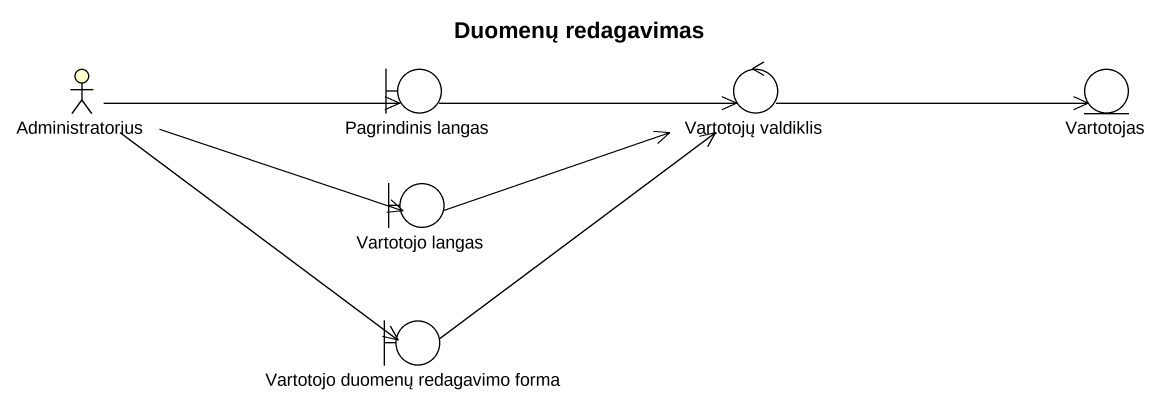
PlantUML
@startuml
title Duomenų redagavimas
actor Administratorius #FFFFCC
boundary "Pagrindinis langas" as Pagrindinis_langas
control "Vartotojų valdiklis" as Vartotojų_valdiklis
entity Vartotojas
boundary "Vartotojo langas" as Vartotojo_langas
boundary "Vartotojo duomenų redagavimo forma" as Vartotojo_duomenų
Administratorius -right-> Pagrindinis_langas
Administratorius -right-> Vartotojo_langas
Administratorius --> Vartotojo_duomenų
Pagrindinis_langas -right-> Vartotojų_valdiklis
Vartotojų_valdiklis -right-> Vartotojas
Vartotojo_langas -right-> Vartotojų_valdiklis
Vartotojo_duomenų -up-> Vartotojų_valdiklis
@enduml
